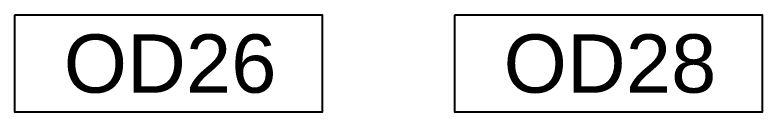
# Model space of a CAD drawing. Extents: x -3873 to 164127, y 7129 to 96529.
# Drawn here: x 62330 to 64252, y 28203 to 28453 of the extents above; entities that cross this region are included whole.
import ezdxf
from ezdxf.enums import TextEntityAlignment as Align

# ---------------------------------------------------------------- set-up
doc = ezdxf.new("R2010")
doc.units = 0
doc.layers.add('KROMEKA', color=1, linetype='CONTINUOUS')
doc.layers.add('MC_1_2_025', color=2, linetype='CONTINUOUS')
doc.styles.add('015_100', font='arial.ttf', dxfattribs={"height": 150})

# ---------------------------------------------------------------- blocks, each defined once
blk = doc.blocks.new('_KROMEKA_POSNR')
at = {"layer": 'KROMEKA', "linetype": 'Continuous'}
blk.add_lwpolyline([(-3.992, -1.25), (3.912, -1.25), (3.912, 1.25), (-3.992, 1.25)], close=True, dxfattribs=at)
at = {"layer": 'KROMEKA', "linetype": 'Continuous', "style": '015_100'}
blk.add_attdef('POSNR', text='', height=1.5, dxfattribs=at).set_placement((0, 0), align=Align.MIDDLE)

msp = doc.modelspace()

# ---------------------------------------------------------------- block references
at = {"layer": 'MC_1_2_025', "color": 6, "ltscale": 20}
ref = msp.add_blockref('_KROMEKA_POSNR', (62729.1, 28328), dxfattribs=dict(at, xscale=-100, yscale=100, zscale=100, rotation=180))
ref.add_attrib('POSNR', 'OD26', dxfattribs={"layer": 'KROMEKA', "linetype": 'Continuous', "height": 150, "style": '015_100'}).set_placement((62729.1, 28328), align=Align.MIDDLE)
ref = msp.add_blockref('_KROMEKA_POSNR', (63860.6, 28328), dxfattribs=dict(at, xscale=-100, yscale=100, zscale=100, rotation=180))
ref.add_attrib('POSNR', 'OD28', dxfattribs={"layer": 'KROMEKA', "linetype": 'Continuous', "height": 150, "style": '015_100'}).set_placement((63860.6, 28328), align=Align.MIDDLE)

doc.saveas('drawing.dxf')
